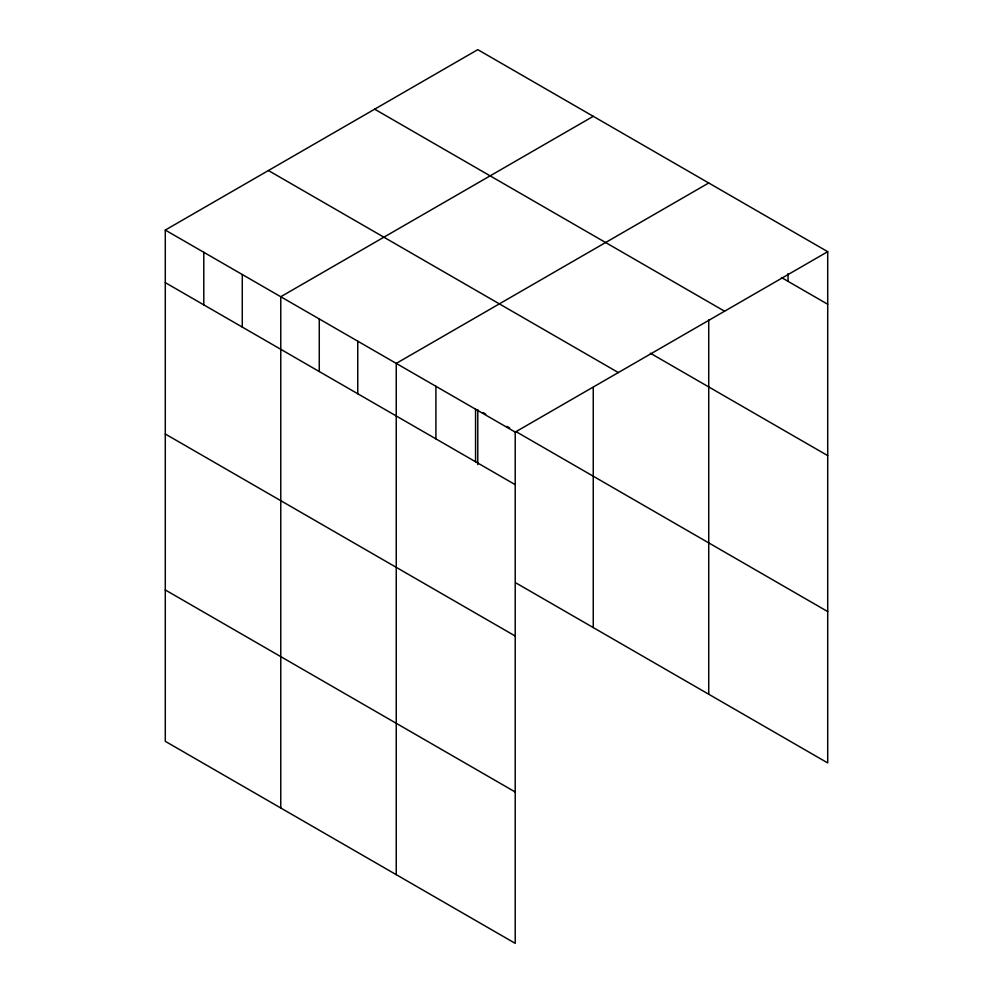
<?xml version="1.0" encoding="UTF-8"?>
<svg xmlns="http://www.w3.org/2000/svg" width="993" height="993" viewBox="0 0 993 993"><rect width="100%" height="100%" fill="white"/><g stroke="black" fill="none" stroke-linecap="round" stroke-linejoin="round"><path stroke-width="1.49" d="M165.285 230.066L515.218 432.092L515.218 943.35L165.285 741.324L165.285 230.066L477.782 49.65L827.715 251.676L827.715 762.934L516.273 583.127M593.255 116.318L280.771 296.733L280.771 807.992M708.729 182.985L396.244 363.401L396.244 874.659M515.218 432.092L827.715 251.676M781.441 277.531L827.715 304.255M374.659 109.18L724.592 311.219M650.328 353.21L827.715 455.613M268.408 170.523L618.341 372.561M483.082 412.604L485.738 414.143M506.976 426.394L509.632 427.933M516.273 431.769L827.715 611.576M165.285 282.633L515.218 484.658M165.285 434.003L515.218 636.029M165.285 589.954L515.218 791.98M788.045 273.621L788.045 281.354M708.729 319.647L708.729 694.244M593.255 387.531L593.255 627.576M477.782 409.538L477.782 464.587M475.56 409.203L475.56 461.77M435.902 386.302L435.902 438.869M357.753 341.182L357.753 393.749M319.262 318.952L319.262 371.519M242.28 274.515L242.28 327.082M203.788 252.284L203.788 304.851"/></g></svg>
